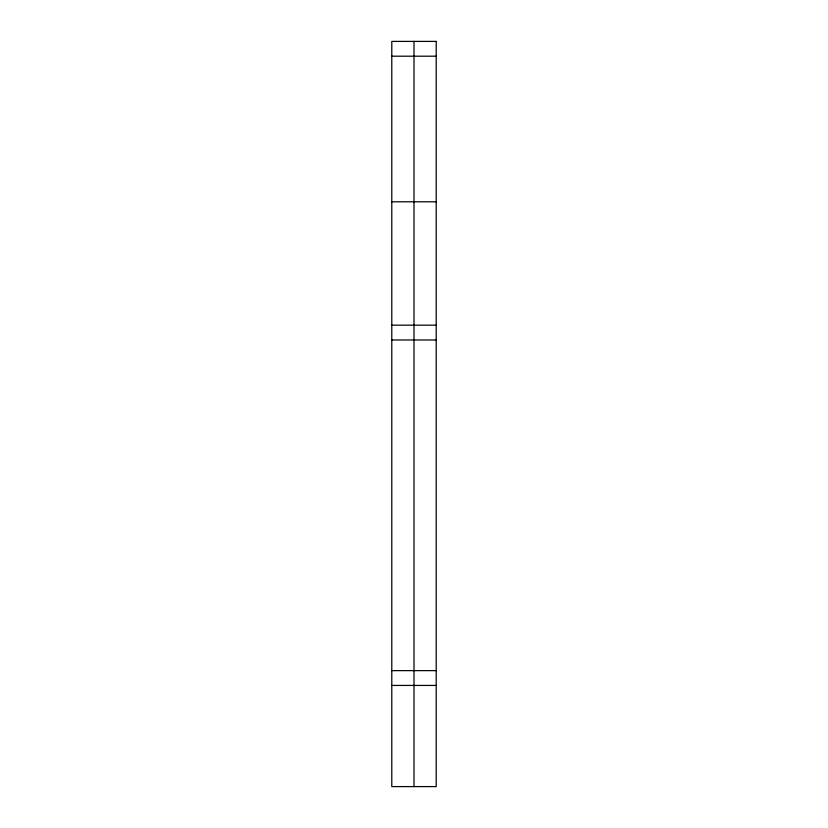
<?xml version="1.0" encoding="UTF-8"?>
<svg xmlns="http://www.w3.org/2000/svg" width="828" height="828" viewBox="0 0 828 828"><rect width="100%" height="100%" fill="white"/><g stroke="black" fill="none" stroke-linecap="round" stroke-linejoin="round"><path stroke-width="1.24" d="M391.789 56.2L436.211 56.2M391.789 201.794L436.211 201.794M391.789 325.166L436.211 325.166M391.789 339.977L436.211 339.977M391.789 670.628L436.211 670.628M391.789 685.429L436.211 685.429M414 41.4L414 786.6M436.211 41.4L391.789 41.4L391.789 786.6L436.211 786.6L436.211 41.4"/></g></svg>
